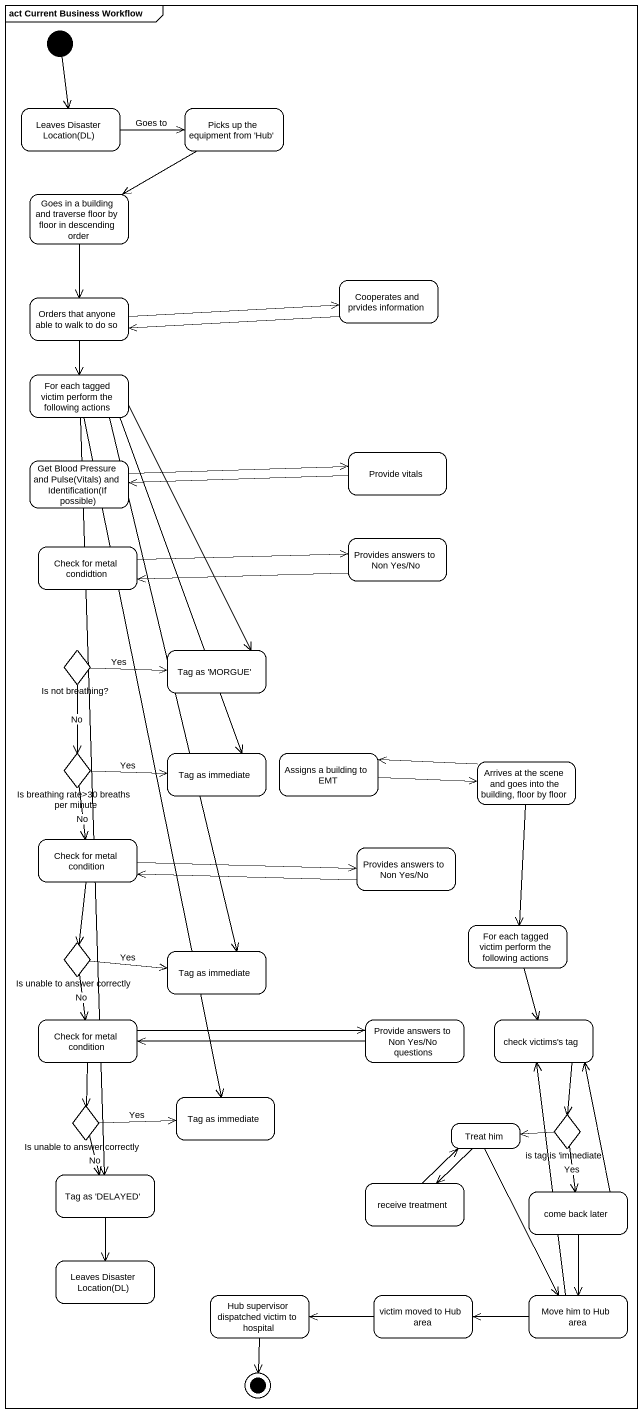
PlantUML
@startuml
mainframe act Current Business Workflow
hide empty description
state "Leaves Disaster Location(DL)" as Leaves_Disaster_Location_DL
state "Picks up the equipment from 'Hub'" as Picks_up_the_equipment_from
state "Goes in a building and traverse floor by floor in descending order" as Goes_in_a_building_and
state "Cooperates and prvides information" as Cooperates_and_prvides
state "Orders that anyone able to walk to do so" as Orders_that_anyone_able_to
state "For each tagged victim perform the following actions" as For_each_tagged_victim
state "Get Blood Pressure and Pulse(Vitals) and Identification(If possible)" as Get_Blood_Pressure_and
state "Provide vitals" as Provide_vitals
state "Check for metal condidtion" as Check_for_metal_condidtion
state "Provides answers to Non Yes/No" as Provides_answers_to_Non_Yes
state "Is not breathing?" as Is_not_breathing <<choice>>
state "Tag as 'MORGUE'" as Tag_as_MORGUE
state "Is breathing rate>30 breaths per minute" as Is_breathing_rate_30 <<choice>>
state "Tag as immediate" as Tag_as_immediate
state "Assigns a building to EMT" as Assigns_a_building_to_EMT
state "Arrives at the scene and goes into the building, floor by floor" as Arrives_at_the_scene_and
state "Check for metal condition" as Check_for_metal_condition
state "Provides answers to Non Yes/No" as Provides_answers_to_Non_Yes_2
state "Is unable to answer correctly" as Is_unable_to_answer <<choice>>
state "Tag as immediate" as Tag_as_immediate_2
state "For each tagged victim perform the following actions" as For_each_tagged_victim_2
state "Check for metal condition" as Check_for_metal_condition_2
state "Provide answers to Non Yes/No questions" as Provide_answers_to_Non_Yes
state "check victims's tag" as check_victims_s_tag
state "Is unable to answer correctly" as Is_unable_to_answer_2 <<choice>>
state "Tag as immediate" as Tag_as_immediate_3
state "Treat him" as Treat_him
state "is tag is 'immediate'" as is_tag_is_immediate <<choice>>
state "Tag as 'DELAYED'" as Tag_as_DELAYED
state "receive treatment" as receive_treatment
state "come back later" as come_back_later
state "Leaves Disaster Location(DL)" as Leaves_Disaster_Location_DL_2
state "Hub supervisor dispatched victim to hospital" as Hub_supervisor_dispatched
state "victim moved to Hub area" as victim_moved_to_Hub_area
state "Move him to Hub area" as Move_him_to_Hub_area
[*] --> Leaves_Disaster_Location_DL
Leaves_Disaster_Location_DL -right-> Picks_up_the_equipment_from : Goes to
Picks_up_the_equipment_from -left-> Goes_in_a_building_and
Goes_in_a_building_and --> Orders_that_anyone_able_to
Cooperates_and_prvides -left-> Orders_that_anyone_able_to
Orders_that_anyone_able_to -right-> Cooperates_and_prvides
Orders_that_anyone_able_to --> For_each_tagged_victim
For_each_tagged_victim --> Tag_as_MORGUE
For_each_tagged_victim --> Tag_as_immediate
For_each_tagged_victim --> Tag_as_immediate_2
For_each_tagged_victim --> Tag_as_immediate_3
For_each_tagged_victim --> Tag_as_DELAYED
Get_Blood_Pressure_and -right-> Provide_vitals
Provide_vitals -left-> Get_Blood_Pressure_and
Check_for_metal_condidtion -right-> Provides_answers_to_Non_Yes
Provides_answers_to_Non_Yes -left-> Check_for_metal_condidtion
Is_not_breathing -right-> Tag_as_MORGUE : Yes
Is_not_breathing --> Is_breathing_rate_30 : No
Is_breathing_rate_30 -right-> Tag_as_immediate : Yes
Is_breathing_rate_30 --> Check_for_metal_condition : No
Assigns_a_building_to_EMT -right-> Arrives_at_the_scene_and
Arrives_at_the_scene_and -left-> Assigns_a_building_to_EMT
Arrives_at_the_scene_and --> For_each_tagged_victim_2
Check_for_metal_condition -right-> Provides_answers_to_Non_Yes_2
Check_for_metal_condition --> Is_unable_to_answer
Provides_answers_to_Non_Yes_2 -left-> Check_for_metal_condition
Is_unable_to_answer -right-> Tag_as_immediate_2 : Yes
Is_unable_to_answer --> Check_for_metal_condition_2 : No
For_each_tagged_victim_2 --> check_victims_s_tag
Check_for_metal_condition_2 -right-> Provide_answers_to_Non_Yes
Check_for_metal_condition_2 --> Is_unable_to_answer_2
Provide_answers_to_Non_Yes -left-> Check_for_metal_condition_2
check_victims_s_tag --> is_tag_is_immediate
Is_unable_to_answer_2 -right-> Tag_as_immediate_3 : Yes
Is_unable_to_answer_2 --> Tag_as_DELAYED : No
Treat_him --> receive_treatment
Treat_him --> Move_him_to_Hub_area
is_tag_is_immediate -left-> Treat_him
is_tag_is_immediate --> come_back_later : Yes
Tag_as_DELAYED --> Leaves_Disaster_Location_DL_2
receive_treatment -up-> Treat_him
come_back_later -up-> check_victims_s_tag
come_back_later --> Move_him_to_Hub_area
victim_moved_to_Hub_area -left-> Hub_supervisor_dispatched
Move_him_to_Hub_area -up-> check_victims_s_tag
Move_him_to_Hub_area -left-> victim_moved_to_Hub_area
Hub_supervisor_dispatched --> [*]
@enduml
